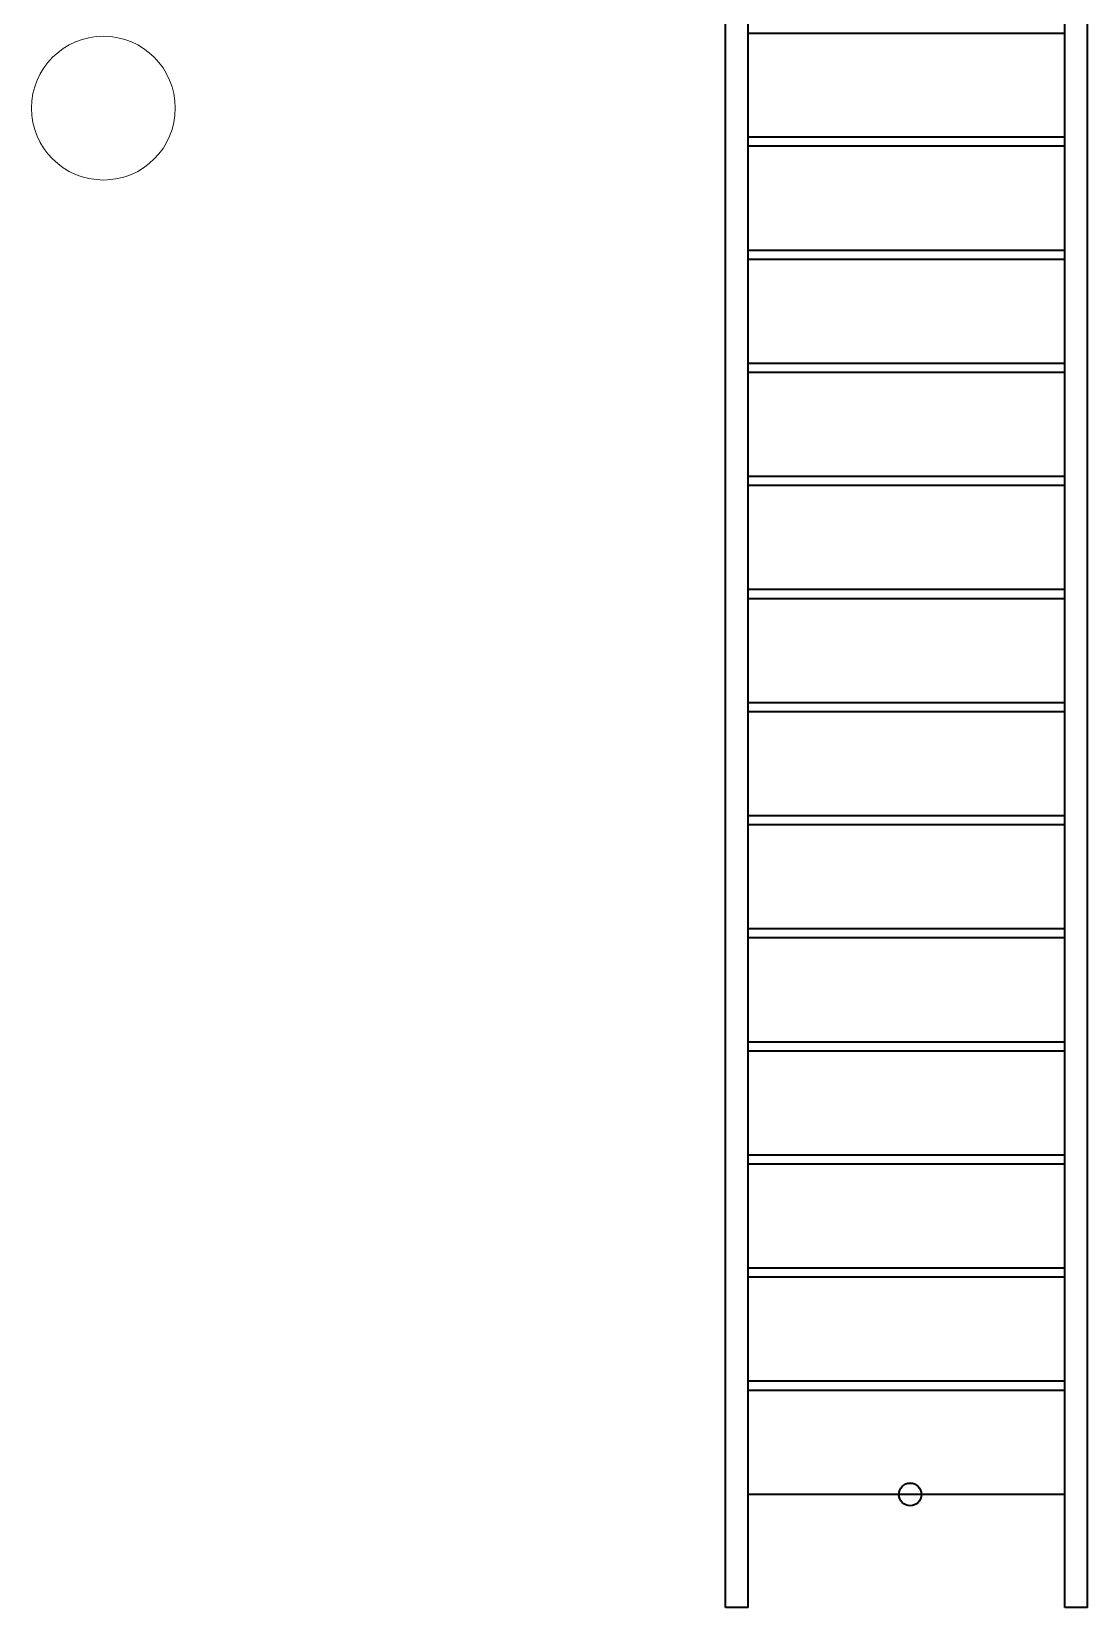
# Model space of a CAD drawing. Header units: millimetres. Extents: x 2.2 to 20.3, y -0.2 to 9.7.
# Drawn here: x 15.793 to 18.127, y -0.209 to 3.275 of the extents above; entities that cross this region are included whole.
import ezdxf

# ---------------------------------------------------------------- set-up
doc = ezdxf.new("R2010")
doc.units = ezdxf.units.MM
doc.layers.add('A-ANNO-SYMB', color=3, linetype='Continuous', lineweight=18)
doc.layers.add('A-FLOR-LEVL', color=7, linetype='Continuous', lineweight=35)
doc.layers.add('grid', color=7, linetype='Continuous')
doc.layers.get('grid').off()

# ---------------------------------------------------------------- blocks, each defined once
blk = doc.blocks.new('A$C506063066')
at = {"layer": 'A-ANNO-SYMB'}
blk.add_circle((13.765, 3.3144), 0.1589, dxfattribs=at)
at = {"layer": 'A-FLOR-LEVL'}
for p, q in [((15.14, 0), (15.14, 3.5)), ((15.19, 0), (15.19, 3.5)), ((15.89, 0), (15.89, 3.5)), ((15.94, 0), (15.94, 3.5)), ((15.19, 3.48), (15.89, 3.48)), ((15.89, 3.25), (15.19, 3.25)), ((15.89, 3.23), (15.19, 3.23)), ((15.89, 3), (15.19, 3)), ((15.89, 2.98), (15.19, 2.98)), ((15.89, 2.75), (15.19, 2.75)), ((15.89, 2.73), (15.19, 2.73)), ((15.89, 2.5), (15.19, 2.5)), ((15.89, 2.48), (15.19, 2.48)), ((15.89, 2.25), (15.19, 2.25)), ((15.89, 2.23), (15.19, 2.23)), ((15.89, 2), (15.19, 2)), ((15.89, 1.98), (15.19, 1.98)), ((15.89, 1.75), (15.19, 1.75)), ((15.89, 1.73), (15.19, 1.73)), ((15.89, 1.5), (15.19, 1.5)), ((15.89, 1.48), (15.19, 1.48)), ((15.89, 1.25), (15.19, 1.25)), ((15.89, 1.23), (15.19, 1.23)), ((15.89, 1), (15.19, 1)), ((15.89, 0.98), (15.19, 0.98)), ((15.89, 0.75), (15.19, 0.75)), ((15.89, 0.73), (15.19, 0.73)), ((15.89, 0.73), (15.19, 0.73)), ((15.89, 0.5), (15.19, 0.5)), ((15.89, 0.48), (15.19, 0.48)), ((15.89, 0.25), (15.19, 0.25)), ((15.19, 0), (15.14, 0)), ((15.94, 0), (15.89, 0))]:
    blk.add_line(p, q, dxfattribs=at)
blk.add_circle((15.548, 0.25), 0.025, dxfattribs=at)

msp = doc.modelspace()

# ---------------------------------------------------------------- block references
at = {"layer": 'grid'}
msp.add_blockref('A$C506063066', (2.1873, -0.2089), dxfattribs=at)

doc.saveas('drawing.dxf')
